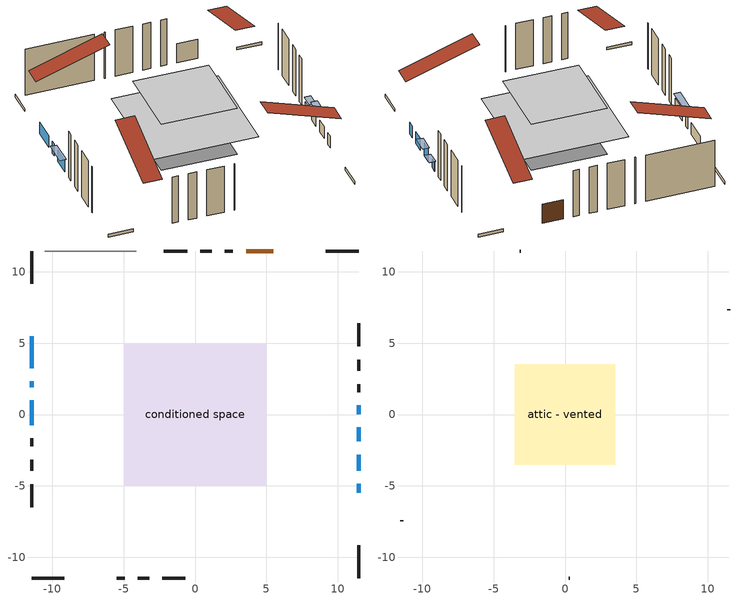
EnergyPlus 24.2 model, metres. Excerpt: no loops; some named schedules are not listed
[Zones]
conditioned space
 floor adiabatic (AdiabaticFloorConstruction): -4.98,-4.98 -4.98,4.98 4.98,4.98 4.98,-4.98 z2.44
 floor foundation (Slab1 construction): -3.52,-3.52 -3.52,3.52 3.52,3.52 3.52,-3.52 z0
 wall outside (RimJoist1 construction): 11.46,11.46 9.16,11.46 / -11.46,-11.46 -9.16,-11.46 / -11.46,11.46 -11.46,9.16 / 11.46,-11.46 11.46,-9.16 z0:0.3
 wall outside (AdiabaticWallConstruction 1): 5.5,11.46 3.58,11.46 z0:2.03
 wall outside (AdiabaticWallConstruction): -11.46,5.5 -11.46,3.26 / 11.46,-5.5 11.46,-4.86 / -11.46,2.33 -11.46,1.92 / 11.46,-3.94 11.46,-2.82 / -11.46,0.99 -11.46,-0.74 z0:1.22; 11.46,-1.89 11.46,-0.9 z0:1.37; 11.46,0.03 11.46,0.64 z0:0.92
 wall outside (Wall1 construction): 2.65,11.46 2.09,11.46 / -5.49,-11.46 -4.93,-11.46 / -11.46,-1.67 -11.46,-2.23 / 11.46,1.57 11.46,2.13 z0:4.88
 wall outside (Wall2 construction): 1.16,11.46 0.37,11.46 / -4,-11.46 -3.22,-11.46 / -11.46,-3.16 -11.46,-3.94 / 11.46,3.06 11.46,3.85 z0:4.88
 wall outside (Wall3 construction): -0.56,11.46 -2.18,11.46 / -2.29,-11.46 -0.67,-11.46 / -11.46,-4.87 -11.46,-6.49 / 11.46,4.77 11.46,6.39 z0:4.88
 wall adiabatic (Wall5 construction): -4.1,11.46 -10.53,11.46 z0:4.88
 window (WindowConstruction): -11.46,5.49 -11.46,3.26 z0:1.22
 window (WindowConstruction 5): 11.46,-5.49 11.46,-4.86 z0:1.22
 window (WindowConstruction 6): -11.46,2.33 -11.46,1.92 z0:1.22
 window (WindowConstruction 1): 11.46,-3.93 11.46,-2.82 z0:1.22
 window (WindowConstruction 2): -11.46,0.99 -11.46,-0.74 z0:1.22
 window (WindowConstruction 3): 11.46,-1.89 11.46,-0.9 z0:1.37
 window (WindowConstruction 4): 11.46,0.03 11.46,0.64 z0:0.91
 door (Door): 5.49,11.46 3.58,11.46 z0:2.03
 ceiling adiabatic (AdiabaticFloorConstruction): 4.98,-4.98 4.98,4.98 -4.98,4.98 -4.98,-4.98 z2.44
attic - vented
 floor to conditioned space (Floor1 construction Reversed): -3.52,-3.52 -3.52,3.52 3.52,3.52 3.52,-3.52 z4.88
 wall outside (Wall4 construction): -3.11,11.46 -3.17,11.46 / 0.26,-11.46 0.33,-11.46 / -11.46,-7.42 -11.46,-7.49 / 11.46,7.32 11.46,7.39 z0:4.88
 roof outside (Roof1 construction): 6.42,11.46,4.88 6.42,4.6,7.17 8.23,4.6,7.17 8.23,11.46,4.88; -6.42,-11.46,4.88 -6.42,-4.6,7.17 -8.23,-4.6,7.17 -8.23,-11.46,4.88; -11.46,6.42,4.88 -4.6,6.42,7.17 -4.6,8.23,7.17 -11.46,8.23,4.88; 11.46,-6.42,4.88 4.6,-6.42,7.17 4.6,-8.23,7.17 11.46,-8.23,4.88
shading: -11.46,-1.04 -11.46,1.29 -12.07,1.29 -12.07,-1.04 z1.52; 11.46,-0.6 11.46,-2.19 12.07,-2.19 12.07,-0.6 z1.67; 11.46,0.94 11.46,-0.27 12.07,-0.27 12.07,0.94 z1.21
[Building]
Building 1: Terrain=Suburbs
[Site:Location]
Charlottetown AP_PE: Latitude {deg}=46.29; Longitude {deg}=-63.12; Time Zone {hr}=-4; Elevation {m}=48; Keep Site Location Information=Yes
[Site:GroundTemperature:Shallow]
1.81207, -0.126142, -0.281361, 0.638419, 4.33082, 8.00603, 11.1922, 13.2106, 13.3821, 11.7405, 8.63552, 5.07305
[Site:WaterMainsTemperature]
Calculation Method=Schedule; Temperature Schedule=mains temperature schedule
[Material] Roughness=Rough; Thermal Absorptance=0.9
Name | Thickness {m} | Conductivity {W/m-K} | Density {kg/m3} | Specific Heat {J/kg-K} | Solar Absorptance | Visible Absorptance
asphalt or fiberglass shingles | 0.00635 | 0.162714 | 1121.4 | 1465.45 | 0.4 | 0.4
ceiling loosefill ins | 0.169333 | 0.0480833 | 16.02 | 1046.75 | 0.7 | 0.7
ceiling stud and cavity | 0.1397 | 1.08676 | 65.682 | 1177.47 | 0.7 | 0.7
concrete 4.0 in. | 0.1016 | 1.803125 | 2242.8 | 837.4 | 0.7 | 0.7
door material | 0.04445 | 0.0451087 | 512.64 | 1214.23 | 0.7 | 0.7
floor covering | 0.0127 | 0.0433444 | 54.468 | 1339.84 | 0.6 | 0.6
floor rigid ins; wall rigid ins 2 | 0.512978 | 0.029427 | 32.04 | 1214.23 | 0.7 | 0.7
floor stud and cavity | 0.1397 | 1.75129 | 37.0049 | 1207.88 | 0.7 | 0.7
furniture material conditioned space 1 | 0.1524 | 0.115458 | 640.8 | 1214.23 | 0.6 | 0.6
gypsum board | 0.0127 | 0.160291 | 801 | 837.4 | 0.6 | 0.6
osb sheathing 0.5 in. | 0.0127 | 0.115458 | 512.64 | 1214.23 | 0.7 | 0.7
osb sheathing 0.75 in. | 0.01905 | 0.115458 | 512.64 | 1214.23 | 0.7 | 0.7
osb sheathing 2.0 in. | 0.0508 | 0.115458 | 512.64 | 1214.23 | 0.7 | 0.7
rim joist rigid ins; wall rigid ins | 0.051816 | 0.029427 | 32.04 | 1214.23 | 0.7 | 0.7
rim joist stud and cavity | 0.0508 | 0.0409464 | 125.044 | 1163.47 | 0.6 | 0.6
wall rigid ins 1 | 0.051816 | 0.029427 | 32.04 | 1214.23 | 0.4 | 0.4
wall stud and cavity | 0.1397 | 0.278387 | 139.0536 | 1170.24 | 0.7 | 0.7
wall stud and cavity 1 | 0.1397 | 0.326506 | 139.0536 | 1170.24 | 0.7 | 0.7
wall stud and cavity 2 | 0.1397 | 0.265352 | 139.0536 | 1170.24 | 0.7 | 0.7
wall stud and cavity 3 | 0.0889 | 6.9971 | 50.32683 | 1063.81 | 0.6 | 0.6
wall stud and cavity 4 | 0.1397 | 0.202632 | 139.0536 | 1170.24 | 0.7 | 0.7
wall stud and cavity 5 | 0.0889 | 0.380278 | 52.3479 | 1209.89 | 0.7 | 0.7
wall stud and cavity 6 | 0.0889 | 0.391764 | 83.0341 | 1211.67 | 0.7 | 0.7
wood siding | 0.0254 | 0.102417 | 544.68 | 1172.36 | 0.4 | 0.4
wood siding 1 | 0.00254 | 0.102417 | 544.68 | 1172.36 | 0.4 | 0.4
wood siding 2; wood siding 3; wood siding 4 | 0.0254 | 0.102417 | 544.68 | 1172.36 | 0.7 | 0.7
[WindowMaterial:SimpleGlazingSystem]
Name | U-Factor {W/m2-K} | Solar Heat Gain Coefficient
WindowMaterial | 2.8072 | 0.69
WindowMaterial 1 | 2.78449 | 0.59
WindowMaterial 2 | 3.07861 | 0.54
WindowMaterial 3 | 2.8055 | 0.66
WindowMaterial 4 | 2.80096 | 0.61
WindowMaterial 5 | 2.80266 | 0.61
WindowMaterial 6 | 2.80039 | 0.59
[Construction]
AdiabaticFloorConstruction: floor stud and cavity, floor rigid ins, osb sheathing 0.75 in., floor covering
AdiabaticWallConstruction: wood siding 3, wall rigid ins 2, wall stud and cavity 5, gypsum board
AdiabaticWallConstruction 1: wood siding 4, wall rigid ins 2, wall stud and cavity 5, gypsum board
Door: door material
Floor1 construction Reversed: gypsum board, ceiling stud and cavity, ceiling loosefill ins
furniture construction conditioned space 1: furniture material conditioned space 1
PartitionWallConstruction: gypsum board, wall stud and cavity 6, gypsum board
RimJoist1 construction: wood siding 2, rim joist rigid ins, osb sheathing 2.0 in., rim joist stud and cavity
Roof1 construction: asphalt or fiberglass shingles
Slab1 construction: concrete 4.0 in.
Wall1 construction: wood siding, wall rigid ins, osb sheathing 0.5 in., wall stud and cavity, gypsum board
Wall2 construction: wood siding, wall rigid ins, osb sheathing 0.5 in., wall stud and cavity 1, gypsum board
Wall3 construction: wood siding, wall rigid ins, osb sheathing 0.5 in., wall stud and cavity 2, gypsum board
Wall4 construction: wood siding 1, wall stud and cavity 3
Wall5 construction: wall rigid ins 1, osb sheathing 0.5 in., wall stud and cavity 4, gypsum board
WindowConstruction: WindowMaterial
WindowConstruction 1: WindowMaterial 1
WindowConstruction 2: WindowMaterial 2
WindowConstruction 3: WindowMaterial 3
WindowConstruction 4: WindowMaterial 4
WindowConstruction 5: WindowMaterial 5
WindowConstruction 6: WindowMaterial 6
[Zone] Multiplier=1; Part of Total Floor Area=Yes
Name | Volume {m3}
attic - vented | 18.4664
conditioned space | 257.6
[Space]
Name | Zone | Volume {m3}
attic - vented 1 | attic - vented | 18.4664
conditioned space 1 | conditioned space | 257.6
[ZoneInfiltration:EffectiveLeakageArea]
infil attic - vented 1: Zone or Space=attic - vented 1; Schedule=Always On Discrete; Effective Air Leakage Area {cm2}=1780.3; Stack Coefficient=0.000498287; Wind Coefficient=1.5082e-05
[ZoneMixing]
whole house fan mix: Zone or Space=attic - vented; Schedule=Always On Continuous; Design Flow Rate Calculation Method=Flow/Zone; Design Flow Rate {m3/s}=0; Source Zone or Space=conditioned space
[SurfaceProperty:ExposedFoundationPerimeter]
Slab1: Exposed Perimeter Calculation Method=TotalExposedPerimeter; Total Exposed Perimeter {m}=20.056
[InternalMass] Zone or ZoneList=conditioned space; Space or SpaceList=conditioned space 1
Name | Construction | Surface Area {m2}
furniture mass conditioned space 1 | furniture construction conditioned space 1 | 59.6399
partition wall mass | PartitionWallConstruction | 149.1
[Lights]
interior lighting: Zone or ZoneList or Space or SpaceList=conditioned space 1; Schedule=interior lighting schedule; Design Level Calculation Method=LightingLevel; Lighting Level {W}=343.2; Return Air Fraction=0; Fraction Radiant=0.6; Fraction Visible=0.2; Fraction Replaceable=1
[People]
occupants: Zone or ZoneList or Space or SpaceList=conditioned space 1; Number of People Schedule=occupants schedule; Number of People Calculation Method=People; Number of People=3; Fraction Radiant=0.314171; Sensible Heat Fraction=0.56303; Activity Level Schedule=occupants activity schedule; Carbon Dioxide Generation Rate {m3/s-W}=0; Enable ASHRAE 55 Comfort Warnings=No; Mean Radiant Temperature Calculation Type=EnclosureAveraged
[ElectricEquipment] Zone or ZoneList or Space or SpaceList=conditioned space 1; Design Level Calculation Method=EquipmentLevel
Name | Schedule | Design Level {W} | Fraction Latent | Fraction Radiant | Fraction Lost
clothes dryer | clothes dryer schedule | 140.772 | 0.015 | 0.081 | 0.85
clothes washer | clothes washer schedule | 32.1985 | 0.03 | 0.162 | 0.7
cooking range | cooking range schedule | 208.969 | 0.08 | 0.432 | 0.2
dishwasher | dishwasher schedule | 66.8632 | 0.3 | 0.18 | 0.4
fridge | fridge schedule | 72.9452 | 0 | 0.6 | 0
mech vent house fan | mech vent house fan schedule | 19.9167 | 0 | 0 | 0.5
mech vent house fan cfis | mech vent house fan cfis schedule | 0 | 0 | 0 | 0
misc plug loads | misc plug loads schedule | 494.7 | 0.045 | 0.513 | 0.1
whole house fan | Always On Discrete | 0 | 0 | 0 | 1
[OtherEquipment] Zone or ZoneList or Space or SpaceList=conditioned space 1; Design Level Calculation Method=EquipmentLevel
Name | Fuel Type | Schedule | Design Level {W} | Fraction Latent | Fraction Radiant | Fraction Lost
clothes dryer 1 | Electricity | clothes dryer schedule | 0 | 0.015 | 0.081 | 0.85
cooking range 1 | Electricity | cooking range schedule | 0 | 0.08 | 0.432 | 0.2
general water use latent | None | general water use schedule | 59.3978 | 1 | 0 | 0
general water use sensible | None | general water use schedule | -58.539 | 0 | 0.6 | 0
mech vent house fan latent load | None | Always On Discrete | 0 | 1 | 0 | 0
mech vent house fan sensible load | None | Always On Discrete | 0 | 0 | 0 | 0
water heater energy adjustment1 | Electricity | Always On Discrete | 0.01 | 0 | 0 | 1
[ZoneInfiltration:DesignFlowRate] Zone or ZoneList or Space or SpaceList=conditioned space 1; Schedule=Always On Discrete; Design Flow Rate Calculation Method=Flow/Zone; Design Flow Rate {m3/s}=0
infil flow; natural vent flow; whole house fan flow
[Foundation:Kiva]
Foundation Kiva 1: Initial Indoor Air Temperature {C}=18; Wall Height Above Grade {m}=0.1016; Wall Depth Below Slab {m}=0.2032
[Foundation:Kiva:Settings]
Soil Conductivity {W/m-K}=0.849921; Soil Density {kg/m3}=1842.3; Soil Specific Heat {J/kg-K}=418.7; Ground Solar Absorptivity=0.9; Ground Thermal Absorptivity=0.9; Ground Surface Roughness {m}=0.03; Far-Field Width {m}=40; Deep-Ground Boundary Condition=ZeroFlux; Deep-Ground Depth {m}=40; Minimum Cell Dimension {m}=0.2; Maximum Cell Growth Coefficient=3; Simulation Timestep=Timestep
[Exterior:Lights]
exterior lighting: Schedule=exterior lighting schedule; Design Level {W}=75.6
[EnergyManagementSystem:GlobalVariable]
infil_program_Qfan
infil_program_Qinf
natural_vent_program_Qnv
natural_vent_program_Qwhf
[EnergyManagementSystem:Sensor]
Name | Output:Variable or Output:Meter Index Key | Output:Variable or Output:Meter
airflow_gain | infil flow | Infiltration Sensible Heat Gain Energy
airflow_gain_1 | natural vent flow | Infiltration Sensible Heat Gain Energy
airflow_gain_2 | whole house fan flow | Infiltration Sensible Heat Gain Energy
airflow_loss | infil flow | Infiltration Sensible Heat Loss Energy
airflow_loss_1 | natural vent flow | Infiltration Sensible Heat Loss Energy
airflow_loss_2 | whole house fan flow | Infiltration Sensible Heat Loss Energy
clg_load_cond |  | Cooling:EnergyTransfer:Zone:CONDITIONED SPACE
clg_sp_s; clg_sp_s_1 | cooling setpoint | Schedule Value
clothes_dryer_exhaust_0_sch_s | clothes dryer exhaust 0 schedule | Schedule Value
cool_season | cooling season schedule | Schedule Value
htg_load_cond |  | Heating:EnergyTransfer:Zone:CONDITIONED SPACE
htg_sp_s; htg_sp_s_1 | heating setpoint | Schedule Value
ig_ee_conv | clothes dryer | Electric Equipment Convective Heating Energy
ig_ee_conv_2 | cooking range | Electric Equipment Convective Heating Energy
ig_ee_conv_4 | fridge | Electric Equipment Convective Heating Energy
ig_ee_conv_5 | misc plug loads | Electric Equipment Convective Heating Energy
ig_ee_conv_6 | whole house fan | Electric Equipment Convective Heating Energy
ig_ee_rad | clothes dryer | Electric Equipment Radiant Heating Energy
ig_ee_rad_2 | cooking range | Electric Equipment Radiant Heating Energy
ig_ee_rad_4 | fridge | Electric Equipment Radiant Heating Energy
ig_ee_rad_5 | misc plug loads | Electric Equipment Radiant Heating Energy
ig_ee_rad_6 | whole house fan | Electric Equipment Radiant Heating Energy
ig_lgt_conv | interior lighting | Lights Convective Heating Energy
ig_lgt_rad | interior lighting | Lights Radiant Heating Energy
ig_lgt_vis | interior lighting | Lights Visible Radiation Heating Energy
ig_oe_conv | clothes dryer 1 | Other Equipment Convective Heating Energy
ig_oe_conv_1 | cooking range 1 | Other Equipment Convective Heating Energy
ig_oe_conv_2 | general water use latent | Other Equipment Convective Heating Energy
ig_oe_conv_3 | general water use sensible | Other Equipment Convective Heating Energy
ig_oe_conv_4 | water heater energy adjustment1 | Other Equipment Convective Heating Energy
ig_oe_rad | clothes dryer 1 | Other Equipment Radiant Heating Energy
ig_oe_rad_1 | cooking range 1 | Other Equipment Radiant Heating Energy
ig_oe_rad_2 | general water use latent | Other Equipment Radiant Heating Energy
ig_oe_rad_3 | general water use sensible | Other Equipment Radiant Heating Energy
ig_oe_rad_4 | water heater energy adjustment1 | Other Equipment Radiant Heating Energy
ig_ppl_conv | occupants | People Convective Heating Energy
ig_ppl_rad | occupants | People Radiant Heating Energy
im_conv | furniture mass conditioned space 1 | Surface Inside Face Convection Heat Gain Energy
im_conv_1 | partition wall mass | Surface Inside Face Convection Heat Gain Energy
im_ig | furniture mass conditioned space 1 | Surface Inside Face Internal Gains Radiation Heat Gain Energy
im_ig_1 | partition wall mass | Surface Inside Face Internal Gains Radiation Heat Gain Energy
im_lgt | furniture mass conditioned space 1 | Surface Inside Face Lights Radiation Heat Gain Energy
im_lgt_1 | partition wall mass | Surface Inside Face Lights Radiation Heat Gain Energy
im_sol | furniture mass conditioned space 1 | Surface Inside Face Solar Radiation Heat Gain Energy
im_sol_1 | partition wall mass | Surface Inside Face Solar Radiation Heat Gain Energy
im_surf | furniture mass conditioned space 1 | Surface Inside Face Net Surface Thermal Radiation Heat Gain Energy
im_surf_1 | partition wall mass | Surface Inside Face Net Surface Thermal Radiation Heat Gain Energy
mv_conv | mech vent house fan | Electric Equipment Convective Heating Energy
mv_conv_1 | mech vent house fan cfis | Electric Equipment Convective Heating Energy
mv_conv_2 | mech vent house fan latent load | Other Equipment Convective Heating Energy
mv_conv_3 | mech vent house fan sensible load | Other Equipment Convective Heating Energy
mv_rad | mech vent house fan | Electric Equipment Radiant Heating Energy
mv_rad_1 | mech vent house fan cfis | Electric Equipment Radiant Heating Energy
mv_rad_2 | mech vent house fan latent load | Other Equipment Radiant Heating Energy
mv_rad_3 | mech vent house fan sensible load | Other Equipment Radiant Heating Energy
natural_vent_s | natural vent schedule | Schedule Value
out_pb_s |  | Site Outdoor Air Barometric Pressure
out_wt_s |  | Site Outdoor Air Humidity Ratio
site_vw_s |  | Site Wind Speed
ss_back_out | Window1 | Surface Window Shortwave from Zone Back Out Window Heat Transfer Rate
ss_back_out_1 | Window2 | Surface Window Shortwave from Zone Back Out Window Heat Transfer Rate
ss_back_out_2 | Window3 | Surface Window Shortwave from Zone Back Out Window Heat Transfer Rate
ss_back_out_3 | Window4 | Surface Window Shortwave from Zone Back Out Window Heat Transfer Rate
ss_back_out_4 | Window5 | Surface Window Shortwave from Zone Back Out Window Heat Transfer Rate
ss_back_out_5 | Window7 | Surface Window Shortwave from Zone Back Out Window Heat Transfer Rate
ss_back_out_6 | Window8 | Surface Window Shortwave from Zone Back Out Window Heat Transfer Rate
ss_conv | Door1 | Surface Inside Face Convection Heat Gain Energy
ss_conv_1 | Window1 | Surface Inside Face Convection Heat Gain Energy
ss_conv_2 | Window2 | Surface Inside Face Convection Heat Gain Energy
ss_conv_3 | Window3 | Surface Inside Face Convection Heat Gain Energy
ss_conv_4 | Window4 | Surface Inside Face Convection Heat Gain Energy
ss_conv_5 | Window5 | Surface Inside Face Convection Heat Gain Energy
ss_conv_6 | Window7 | Surface Inside Face Convection Heat Gain Energy
ss_conv_7 | Window8 | Surface Inside Face Convection Heat Gain Energy
ss_ig | Door1 | Surface Inside Face Internal Gains Radiation Heat Gain Energy
ss_ig_1 | Window1 | Surface Inside Face Internal Gains Radiation Heat Gain Energy
ss_ig_2 | Window2 | Surface Inside Face Internal Gains Radiation Heat Gain Energy
ss_ig_3 | Window3 | Surface Inside Face Internal Gains Radiation Heat Gain Energy
ss_ig_4 | Window4 | Surface Inside Face Internal Gains Radiation Heat Gain Energy
ss_ig_5 | Window5 | Surface Inside Face Internal Gains Radiation Heat Gain Energy
ss_ig_6 | Window7 | Surface Inside Face Internal Gains Radiation Heat Gain Energy
ss_ig_7 | Window8 | Surface Inside Face Internal Gains Radiation Heat Gain Energy
ss_lgt | Door1 | Surface Inside Face Lights Radiation Heat Gain Energy
ss_sol | Door1 | Surface Inside Face Solar Radiation Heat Gain Energy
ss_surf | Door1 | Surface Inside Face Net Surface Thermal Radiation Heat Gain Energy
ss_surf_1 | Window1 | Surface Inside Face Net Surface Thermal Radiation Heat Gain Energy
ss_surf_2 | Window2 | Surface Inside Face Net Surface Thermal Radiation Heat Gain Energy
ss_surf_3 | Window3 | Surface Inside Face Net Surface Thermal Radiation Heat Gain Energy
ss_surf_4 | Window4 | Surface Inside Face Net Surface Thermal Radiation Heat Gain Energy
ss_surf_5 | Window5 | Surface Inside Face Net Surface Thermal Radiation Heat Gain Energy
ss_surf_6 | Window7 | Surface Inside Face Net Surface Thermal Radiation Heat Gain Energy
ss_surf_7 | Window8 | Surface Inside Face Net Surface Thermal Radiation Heat Gain Energy
ss_trans_in | Window1 | Surface Window Transmitted Solar Radiation Rate
ss_trans_in_1 | Window2 | Surface Window Transmitted Solar Radiation Rate
ss_trans_in_2 | Window3 | Surface Window Transmitted Solar Radiation Rate
ss_trans_in_3 | Window4 | Surface Window Transmitted Solar Radiation Rate
ss_trans_in_4 | Window5 | Surface Window Transmitted Solar Radiation Rate
ss_trans_in_5 | Window7 | Surface Window Transmitted Solar Radiation Rate
ss_trans_in_6 | Window8 | Surface Window Transmitted Solar Radiation Rate
ss_trans_out | Window1 | Surface Inside Face Initial Transmitted Diffuse Transmitted Out Window Solar Radiation Rate
ss_trans_out_1 | Window2 | Surface Inside Face Initial Transmitted Diffuse Transmitted Out Window Solar Radiation Rate
ss_trans_out_2 | Window3 | Surface Inside Face Initial Transmitted Diffuse Transmitted Out Window Solar Radiation Rate
ss_trans_out_3 | Window4 | Surface Inside Face Initial Transmitted Diffuse Transmitted Out Window Solar Radiation Rate
ss_trans_out_4 | Window5 | Surface Inside Face Initial Transmitted Diffuse Transmitted Out Window Solar Radiation Rate
ss_trans_out_5 | Window7 | Surface Inside Face Initial Transmitted Diffuse Transmitted Out Window Solar Radiation Rate
ss_trans_out_6 | Window8 | Surface Inside Face Initial Transmitted Diffuse Transmitted Out Window Solar Radiation Rate
s_conv | Floor1 | Surface Inside Face Convection Heat Gain Energy
s_conv_1 | inferred conditioned ceiling | Surface Inside Face Convection Heat Gain Energy
s_conv_10 | Wall1:270 | Surface Inside Face Convection Heat Gain Energy
s_conv_11 | Wall1:90 | Surface Inside Face Convection Heat Gain Energy
s_conv_12 | Wall2:0 | Surface Inside Face Convection Heat Gain Energy
s_conv_13 | Wall2:180 | Surface Inside Face Convection Heat Gain Energy
s_conv_14 | Wall2:270 | Surface Inside Face Convection Heat Gain Energy
s_conv_15 | Wall2:90 | Surface Inside Face Convection Heat Gain Energy
s_conv_16 | Wall3:0 | Surface Inside Face Convection Heat Gain Energy
s_conv_17 | Wall3:180 | Surface Inside Face Convection Heat Gain Energy
s_conv_18 | Wall3:270 | Surface Inside Face Convection Heat Gain Energy
s_conv_19 | Wall3:90 | Surface Inside Face Convection Heat Gain Energy
s_conv_2 | inferred conditioned floor | Surface Inside Face Convection Heat Gain Energy
s_conv_20 | Wall5 | Surface Inside Face Convection Heat Gain Energy
s_conv_3 | RimJoist1:0 | Surface Inside Face Convection Heat Gain Energy
s_conv_4 | RimJoist1:180 | Surface Inside Face Convection Heat Gain Energy
s_conv_5 | RimJoist1:270 | Surface Inside Face Convection Heat Gain Energy
s_conv_6 | RimJoist1:90 | Surface Inside Face Convection Heat Gain Energy
s_conv_7 | Slab1 | Surface Inside Face Convection Heat Gain Energy
s_conv_8 | Wall1:0 | Surface Inside Face Convection Heat Gain Energy
s_conv_9 | Wall1:180 | Surface Inside Face Convection Heat Gain Energy
s_ig | Floor1 | Surface Inside Face Internal Gains Radiation Heat Gain Energy
s_ig_1 | inferred conditioned ceiling | Surface Inside Face Internal Gains Radiation Heat Gain Energy
s_ig_10 | Wall1:270 | Surface Inside Face Internal Gains Radiation Heat Gain Energy
s_ig_11 | Wall1:90 | Surface Inside Face Internal Gains Radiation Heat Gain Energy
s_ig_12 | Wall2:0 | Surface Inside Face Internal Gains Radiation Heat Gain Energy
s_ig_13 | Wall2:180 | Surface Inside Face Internal Gains Radiation Heat Gain Energy
s_ig_14 | Wall2:270 | Surface Inside Face Internal Gains Radiation Heat Gain Energy
s_ig_15 | Wall2:90 | Surface Inside Face Internal Gains Radiation Heat Gain Energy
s_ig_16 | Wall3:0 | Surface Inside Face Internal Gains Radiation Heat Gain Energy
s_ig_17 | Wall3:180 | Surface Inside Face Internal Gains Radiation Heat Gain Energy
s_ig_18 | Wall3:270 | Surface Inside Face Internal Gains Radiation Heat Gain Energy
s_ig_19 | Wall3:90 | Surface Inside Face Internal Gains Radiation Heat Gain Energy
s_ig_2 | inferred conditioned floor | Surface Inside Face Internal Gains Radiation Heat Gain Energy
s_ig_20 | Wall5 | Surface Inside Face Internal Gains Radiation Heat Gain Energy
s_ig_3 | RimJoist1:0 | Surface Inside Face Internal Gains Radiation Heat Gain Energy
s_ig_4 | RimJoist1:180 | Surface Inside Face Internal Gains Radiation Heat Gain Energy
s_ig_5 | RimJoist1:270 | Surface Inside Face Internal Gains Radiation Heat Gain Energy
s_ig_6 | RimJoist1:90 | Surface Inside Face Internal Gains Radiation Heat Gain Energy
s_ig_7 | Slab1 | Surface Inside Face Internal Gains Radiation Heat Gain Energy
s_ig_8 | Wall1:0 | Surface Inside Face Internal Gains Radiation Heat Gain Energy
s_ig_9 | Wall1:180 | Surface Inside Face Internal Gains Radiation Heat Gain Energy
s_lgt | Floor1 | Surface Inside Face Lights Radiation Heat Gain Energy
s_lgt_1 | inferred conditioned ceiling | Surface Inside Face Lights Radiation Heat Gain Energy
s_lgt_10 | Wall1:270 | Surface Inside Face Lights Radiation Heat Gain Energy
s_lgt_11 | Wall1:90 | Surface Inside Face Lights Radiation Heat Gain Energy
s_lgt_12 | Wall2:0 | Surface Inside Face Lights Radiation Heat Gain Energy
s_lgt_13 | Wall2:180 | Surface Inside Face Lights Radiation Heat Gain Energy
s_lgt_14 | Wall2:270 | Surface Inside Face Lights Radiation Heat Gain Energy
s_lgt_15 | Wall2:90 | Surface Inside Face Lights Radiation Heat Gain Energy
s_lgt_16 | Wall3:0 | Surface Inside Face Lights Radiation Heat Gain Energy
s_lgt_17 | Wall3:180 | Surface Inside Face Lights Radiation Heat Gain Energy
s_lgt_18 | Wall3:270 | Surface Inside Face Lights Radiation Heat Gain Energy
s_lgt_19 | Wall3:90 | Surface Inside Face Lights Radiation Heat Gain Energy
s_lgt_2 | inferred conditioned floor | Surface Inside Face Lights Radiation Heat Gain Energy
s_lgt_20 | Wall5 | Surface Inside Face Lights Radiation Heat Gain Energy
s_lgt_3 | RimJoist1:0 | Surface Inside Face Lights Radiation Heat Gain Energy
s_lgt_4 | RimJoist1:180 | Surface Inside Face Lights Radiation Heat Gain Energy
s_lgt_5 | RimJoist1:270 | Surface Inside Face Lights Radiation Heat Gain Energy
s_lgt_6 | RimJoist1:90 | Surface Inside Face Lights Radiation Heat Gain Energy
s_lgt_7 | Slab1 | Surface Inside Face Lights Radiation Heat Gain Energy
s_lgt_8 | Wall1:0 | Surface Inside Face Lights Radiation Heat Gain Energy
s_lgt_9 | Wall1:180 | Surface Inside Face Lights Radiation Heat Gain Energy
s_sol | Floor1 | Surface Inside Face Solar Radiation Heat Gain Energy
s_sol_1 | inferred conditioned ceiling | Surface Inside Face Solar Radiation Heat Gain Energy
s_sol_10 | Wall1:270 | Surface Inside Face Solar Radiation Heat Gain Energy
s_sol_11 | Wall1:90 | Surface Inside Face Solar Radiation Heat Gain Energy
s_sol_12 | Wall2:0 | Surface Inside Face Solar Radiation Heat Gain Energy
s_sol_13 | Wall2:180 | Surface Inside Face Solar Radiation Heat Gain Energy
s_sol_14 | Wall2:270 | Surface Inside Face Solar Radiation Heat Gain Energy
s_sol_15 | Wall2:90 | Surface Inside Face Solar Radiation Heat Gain Energy
s_sol_16 | Wall3:0 | Surface Inside Face Solar Radiation Heat Gain Energy
s_sol_17 | Wall3:180 | Surface Inside Face Solar Radiation Heat Gain Energy
